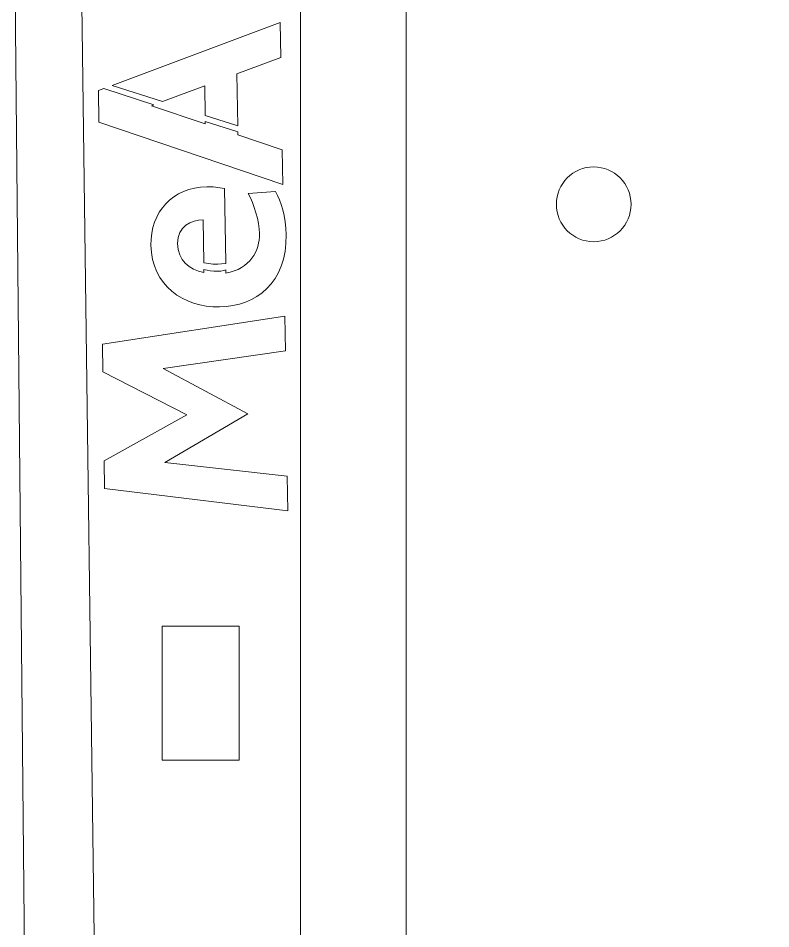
# Model space of a CAD drawing. Header units: inches. Extents: x -267 to 19, y 28 to 222.
# Drawn here: x -235.38 to -205.22, y 103.39 to 139.91 of the extents above; entities that cross this region are included whole.
import ezdxf

# ---------------------------------------------------------------- set-up
doc = ezdxf.new("R2010")
doc.units = ezdxf.units.IN
doc.header["$MEASUREMENT"] = 0
doc.layers.add('Layer 2', color=7, linetype='Continuous')

msp = doc.modelspace()

# ---------------------------------------------------------------- linework, layer by layer
at = {"layer": 'Layer 2', "color": 250, "lineweight": 18, "true_color": 0x1a1a18}
for points in [[(-227.888, 136.011), (-227.906, 137.199), (-229.601, 136.565), (-231.611, 137.215), (-224.876, 139.732), (-224.855, 138.337), (-226.615, 137.681), (-226.583, 135.589), (-227.888, 136.011)], [(-230.041, 136.4), (-227.883, 135.678), (-227.884, 135.771), (-226.579, 135.349), (-226.578, 135.236), (-224.798, 134.634), (-224.777, 133.239), (-232.147, 135.738), (-232.166, 137.007), (-231.954, 137.087), (-229.944, 136.437), (-230.041, 136.4)], [(-224.675, 126.567), (-229.576, 125.862), (-226.176, 124.036), (-229.508, 122.097), (-224.598, 121.542), (-224.576, 120.147), (-231.922, 121.052), (-231.939, 122.153), (-228.626, 123.998), (-231.994, 125.731), (-232.01, 126.832), (-224.696, 127.962), (-224.675, 126.567)], [(-226.52, 110.159), (-226.52, 115.533), (-229.614, 115.533), (-229.614, 110.159), (-226.52, 110.159)]]:
    msp.add_lwpolyline(points, dxfattribs=at)
for points, knots in [([(-219.828, 83.935), (-219.828, 83.935), (-219.829, 83.79), (-219.829, 83.79), (-219.829, 81.137), (-218.777, 78.739), (-216.905, 76.864), (-215.033, 74.988), (-212.494, 73.935), (-209.846, 73.935), (-209.846, 73.935), (-134.979, 73.935), (-134.979, 73.935), (-132.332, 73.935), (-129.792, 74.988), (-127.921, 76.864), (-126.048, 78.739), (-124.997, 81.283), (-124.997, 83.935), (-124.997, 83.935), (-124.997, 208.04), (-124.997, 208.04), (-124.997, 213.563), (-129.466, 218.04), (-134.979, 218.04), (-134.979, 218.04), (-209.846, 218.04), (-209.846, 218.04), (-212.494, 218.04), (-215.033, 216.987), (-216.905, 215.111), (-218.777, 213.236), (-219.828, 210.692), (-219.828, 208.04), (-219.828, 208.04), (-219.828, 83.935), (-219.828, 83.935)], [0, 0, 0, 0, 1, 1, 1, 2, 2, 2, 3, 3, 3, 4, 4, 4, 5, 5, 5, 6, 6, 6, 7, 7, 7, 8, 8, 8, 9, 9, 9, 10, 10, 10, 11, 11, 11, 12, 12, 12, 12]), ([(-210.971, 179.255), (-210.971, 179.255), (-211.132, 179.083), (-211.132, 179.083), (-211.783, 178.431), (-211.988, 177.72), (-211.989, 176.798), (-211.989, 175.877), (-211.624, 174.992), (-210.974, 174.34), (-210.974, 174.34), (-175.016, 138.272), (-175.016, 138.272), (-174.365, 137.62), (-173.483, 137.253), (-172.563, 137.252), (-171.643, 137.252), (-170.76, 137.618), (-170.109, 138.269), (-170.109, 138.269), (-134.106, 174.292), (-134.106, 174.292), (-132.751, 175.649), (-132.628, 177.722), (-133.982, 179.08), (-133.982, 179.08), (-134.103, 179.208), (-134.103, 179.208), (-134.103, 179.208), (-170.062, 215.276), (-170.062, 215.276), (-170.712, 215.928), (-171.594, 216.295), (-172.514, 216.295), (-173.435, 216.296), (-174.317, 215.93), (-174.968, 215.279), (-174.968, 215.279), (-210.971, 179.255), (-210.971, 179.255)], [0, 0, 0, 0, 1, 1, 1, 2, 2, 2, 3, 3, 3, 4, 4, 4, 5, 5, 5, 6, 6, 6, 7, 7, 7, 8, 8, 8, 9, 9, 9, 10, 10, 10, 11, 11, 11, 12, 12, 12, 13, 13, 13, 13]), ([(-224.83, 197.14), (-224.83, 197.14), (-224.83, 197.041), (-224.83, 197.041), (-224.83, 197.041), (-224.178, 168.229), (-224.178, 168.229), (-224.15, 167.005), (-223.842, 165.804), (-223.278, 164.718), (-222.393, 163.014), (-222.377, 160.988), (-223.233, 159.269), (-223.786, 158.159), (-224.074, 156.936), (-224.074, 155.696), (-224.074, 155.696), (-224.074, 81.948), (-224.074, 81.948), (-224.074, 79.749), (-225.846, 77.962), (-228.041, 77.948), (-230.236, 77.934), (-232.031, 79.697), (-232.059, 81.895), (-232.059, 81.895), (-233.027, 155.637), (-233.027, 155.637), (-233.044, 156.877), (-233.348, 158.097), (-233.915, 159.199), (-233.915, 159.199), (-233.978, 159.141), (-233.978, 159.141), (-234.841, 160.858), (-234.83, 162.883), (-233.951, 164.59), (-233.951, 164.59), (-233.941, 164.648), (-233.941, 164.648), (-233.392, 165.741), (-233.1, 166.946), (-233.088, 168.17), (-233.088, 168.17), (-232.814, 196.988), (-232.814, 196.988), (-232.814, 196.988), (-232.814, 197.088), (-232.814, 197.088), (-232.794, 199.272), (-231.028, 201.035), (-228.848, 201.05), (-226.668, 201.064), (-224.879, 199.324), (-224.83, 197.14)], [0, 0, 0, 0, 1, 1, 1, 2, 2, 2, 3, 3, 3, 4, 4, 4, 5, 5, 5, 6, 6, 6, 7, 7, 7, 8, 8, 8, 9, 9, 9, 10, 10, 10, 11, 11, 11, 12, 12, 12, 13, 13, 13, 14, 14, 14, 15, 15, 15, 16, 16, 16, 17, 17, 17, 18, 18, 18, 18]), ([(-234.301, 87.963), (-233.15, 85.444), (-233.87, 82.463), (-236.043, 80.75), (-238.217, 79.037), (-241.278, 79.037), (-243.451, 80.751), (-245.624, 82.464), (-246.344, 85.445), (-245.192, 87.964), (-244.726, 88.985), (-244.477, 90.193), (-244.466, 91.316), (-244.466, 91.316), (-243.731, 165.608), (-243.731, 165.608), (-243.709, 167.802), (-241.928, 169.569), (-239.738, 169.569), (-237.548, 169.568), (-235.767, 167.801), (-235.746, 165.608), (-235.746, 165.608), (-235.024, 91.315), (-235.024, 91.315), (-235.013, 90.192), (-234.768, 88.984), (-234.301, 87.963)], [0, 0, 0, 0, 1, 1, 1, 2, 2, 2, 3, 3, 3, 4, 4, 4, 5, 5, 5, 6, 6, 6, 7, 7, 7, 8, 8, 8, 9, 9, 9, 9]), ([(-212.314, 133.944), (-213.141, 133.945), (-213.811, 133.273), (-213.811, 132.445), (-213.811, 131.616), (-213.141, 130.944), (-212.314, 130.944), (-211.487, 130.944), (-210.817, 131.616), (-210.816, 132.444), (-210.816, 133.273), (-211.487, 133.944), (-212.314, 133.944)], [0, 0, 0, 0, 1, 1, 1, 2, 2, 2, 3, 3, 3, 4, 4, 4, 4]), ([(-227.058, 129.689), (-226.087, 129.85), (-225.7, 130.58), (-225.71, 131.273), (-225.718, 131.766), (-225.927, 132.455), (-226.164, 132.882), (-226.164, 132.882), (-225.066, 132.962), (-225.066, 132.962), (-224.85, 132.566), (-224.653, 131.961), (-224.641, 131.216), (-224.612, 129.317), (-225.844, 128.354), (-227.31, 128.331), (-228.765, 128.309), (-230.036, 129.192), (-230.06, 130.807), (-230.081, 132.129), (-229.206, 133.129), (-227.823, 133.15), (-227.593, 133.154), (-227.362, 133.126), (-227.11, 133.077), (-227.11, 133.077), (-227.065, 130.115), (-227.065, 130.115), (-227.065, 130.115), (-227.064, 130.067), (-227.064, 130.067), (-227.589, 130.032), (-227.619, 130.046), (-227.944, 130.101), (-227.944, 130.101), (-227.971, 131.826), (-227.971, 131.826), (-228.442, 131.818), (-229.004, 131.568), (-228.993, 130.866), (-228.983, 130.194), (-228.537, 129.823), (-227.938, 129.707), (-227.938, 129.707), (-227.94, 129.836), (-227.94, 129.836), (-227.884, 129.787), (-227.23, 129.708), (-227.06, 129.818), (-227.06, 129.818), (-227.058, 129.689), (-227.058, 129.689)], [0, 0, 0, 0, 1, 1, 1, 2, 2, 2, 3, 3, 3, 4, 4, 4, 5, 5, 5, 6, 6, 6, 7, 7, 7, 8, 8, 8, 9, 9, 9, 10, 10, 10, 11, 11, 11, 12, 12, 12, 13, 13, 13, 14, 14, 14, 15, 15, 15, 16, 16, 16, 17, 17, 17, 17])]:
    msp.add_open_spline(points, degree=3, knots=knots, dxfattribs=at)

doc.saveas('drawing.dxf')
